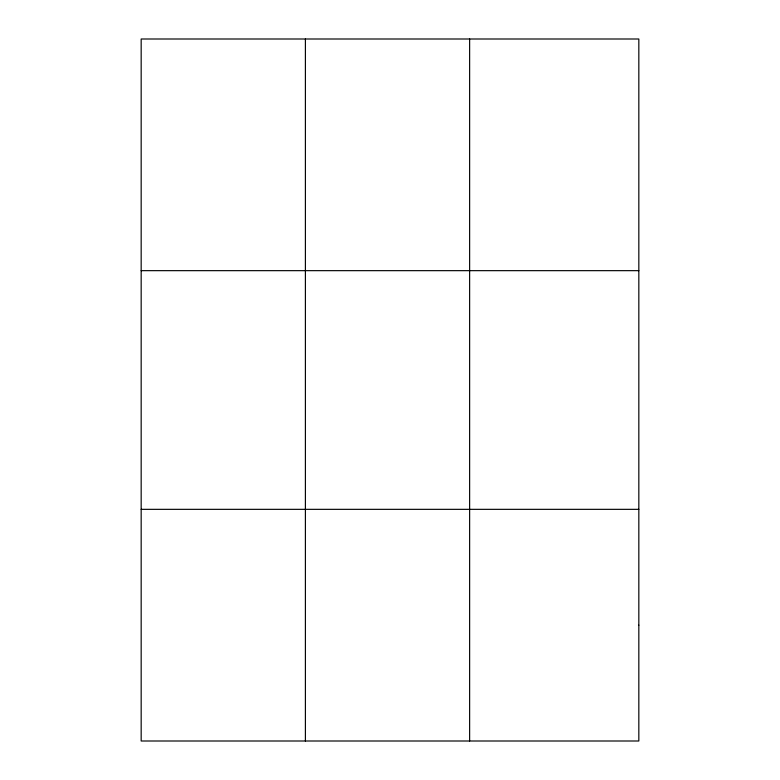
<?xml version="1.0" encoding="UTF-8"?>
<svg xmlns="http://www.w3.org/2000/svg" width="780" height="780" viewBox="0 0 780 780"><rect width="100%" height="100%" fill="white"/><g stroke="black" fill="none" stroke-linecap="round" stroke-linejoin="round"><path stroke-width="1.17" d="M305.399 39L305.399 741M469.628 39L469.628 741M141.17 270.66L638.83 270.66M141.17 509.34L638.83 509.34M638.83 625.17L638.83 741L141.17 741L141.17 39L638.83 39L638.83 625.17"/></g></svg>
